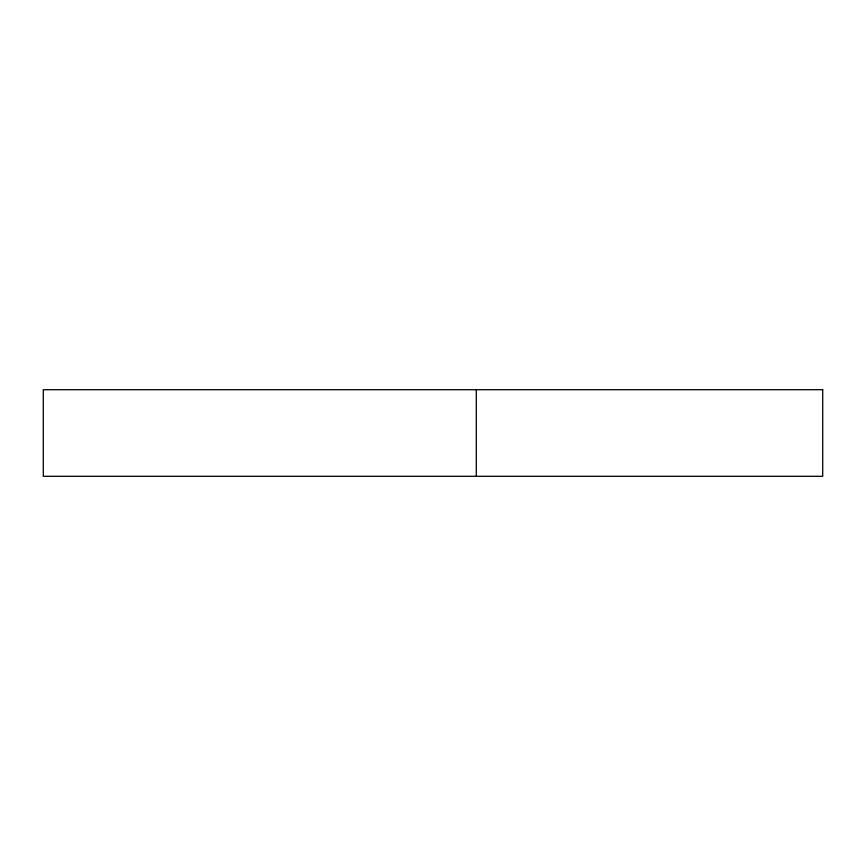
<?xml version="1.0" encoding="UTF-8"?>
<svg xmlns="http://www.w3.org/2000/svg" width="866" height="866" viewBox="0 0 866 866"><rect width="100%" height="100%" fill="white"/><g stroke="black" fill="none" stroke-linecap="round" stroke-linejoin="round"><path stroke-width="1.3" d="M476.3 389.7L476.3 476.3M822.7 389.7L43.3 389.7L43.3 476.3L822.7 476.3L822.7 389.7"/></g></svg>
